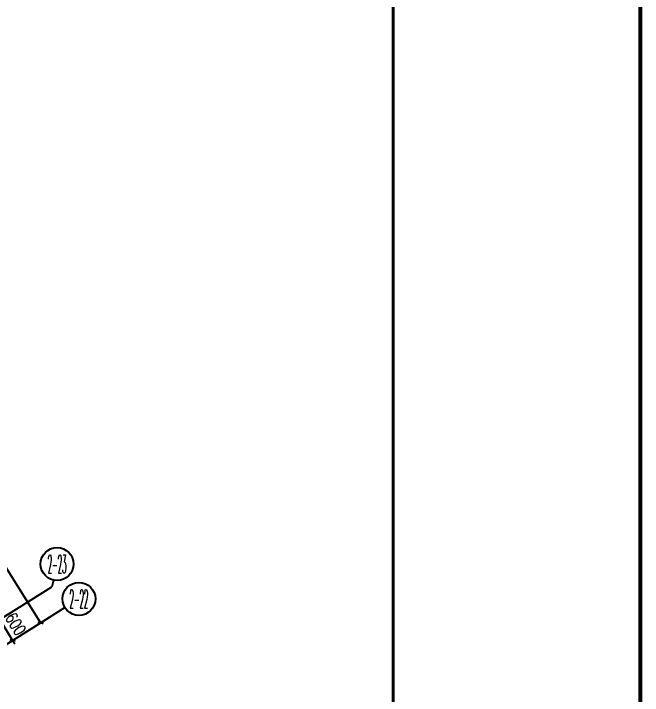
# Model space of a CAD drawing. Extents: x -9422388 to 15610651, y -1992469 to 953794.
# Drawn here: x -2697985 to -2682724, y -354113 to -337555 of the extents above; entities that cross this region are included whole.
import ezdxf
from ezdxf.enums import TextEntityAlignment as Align

# ---------------------------------------------------------------- set-up
doc = ezdxf.new("R2010")
doc.units = 0
doc.header["$LTSCALE"] = 1000
doc.layers.add('AXIS_TEXT', color=7, linetype='Continuous')
doc.layers.add('PUB_TITLE', color=4, linetype='Continuous')
doc.styles.add('_TCH_AXIS', font='COMPLEX', dxfattribs={"bigfont": 'GBCBIG'})
doc.styles.add('_TCH_DIM_T3', font='SIMPLEX', dxfattribs={"width": 0.705882, "bigfont": 'GBCBIG'})
doc.styles.add('COMPLEX', font='COMPLEX')
doc.dimstyles.new('_TCH_ARCH&&100', dxfattribs={"dimtxt": 297.5, "dimasz": 100, "dimexe": 250, "dimexo": 300, "dimgap": 126.25, "dimtad": 1, "dimdec": 0, "dimzin": 0, "dimdsep": 46, "dimtxsty": '_TCH_DIM_T3', "dimblk": 'ARCHTICK', "dimcen": 0.09, "dimclrt": 7, "dimazin": 2, "dimtfac": 1, "dimtdec": 0, "dimtix": 1, "dimtmove": 2, "dimatfit": 3, "dimfxl": 0, "dimtolj": 1, "dimtzin": 0, "dimarcsym": 0})

# ---------------------------------------------------------------- blocks, each defined once
blk = doc.blocks.new('TQ')
at = {"layer": 'PUB_TITLE', "const_width": 48.8}
blk.add_lwpolyline([(1746756, -758772), (1746756, -798756)], dxfattribs=at)
at = {"layer": 'PUB_TITLE'}
blk.add_lwpolyline([(1746756, -798756), (1750936, -798756), (1750936, -758772), (1746756, -758772)], close=True, dxfattribs=at)
blk = doc.blocks.new('图签')
at = {"xscale": 1.43572, "yscale": 1.43572, "zscale": 1.43572}
blk.add_blockref('TQ', (-231624, 689573), dxfattribs=at)
blk = doc.blocks.new('_ArchTick')
at = {"color": 0, "linetype": 'ByBlock', "const_width": 0.4}
blk.add_lwpolyline([(-0.5, -0.5), (0.5, 0.5)], dxfattribs=at)
blk = doc.blocks.new('*D2943')
at = {"color": 0, "lineweight": -2, "transparency": 16777216}
for p, q in [((1638309, -167242), (1641062, -165516)), ((1640851, -165649), (1654712, -187764)), ((1652170, -189357), (1654924, -187631))]:
    blk.add_line(p, q, dxfattribs=at)
at = {"layer": 'Defpoints', "color": 0, "transparency": 16777216}
for p in [(1638054, -167401), (1654712, -187764), (1651916, -189516)]:
    blk.add_point(p, dxfattribs=at)
at = {"color": 0, "lineweight": -2, "transparency": 16777216, "xscale": 100, "yscale": 100, "zscale": 100}
for p, rotation in [((1640851, -165649), 122.0782976762225), ((1654712, -187764), 302.0782976762225)]:
    blk.add_blockref('_ArchTick', p, dxfattribs=dict(at, rotation=rotation))
at = {"color": 7, "transparency": 16777216, "insert": (1648014, -176560), "char_height": 297.5, "attachment_point": 5, "rotation": 302.0783, "style": '_TCH_DIM_T3'}
blk.add_mtext('\\A1;26100', dxfattribs=at)
blk = doc.blocks.new('*D2944')
at = {"color": 0, "lineweight": -2, "transparency": 16777216}
for p, q in [((1651851, -188849), (1653927, -187547)), ((1653715, -187680), (1653662, -187595)), ((1653715, -187680), (1654034, -188189)), ((1652170, -189357), (1654246, -188056)), ((1654034, -188189), (1654087, -188273))]:
    blk.add_line(p, q, dxfattribs=at)
at = {"layer": 'Defpoints', "color": 0, "transparency": 16777216}
for p in [(1654034, -188189), (1651597, -189008), (1651916, -189516)]:
    blk.add_point(p, dxfattribs=at)
at = {"color": 0, "lineweight": -2, "transparency": 16777216, "xscale": 100, "yscale": 100, "zscale": 100}
for p, rotation in [((1653715, -187680), 302.0782976762146), ((1654034, -188189), 122.0782976762145)]:
    blk.add_blockref('_ArchTick', p, dxfattribs=dict(at, rotation=rotation))
at = {"color": 7, "transparency": 16777216, "insert": (1654108, -187788), "char_height": 297.5, "attachment_point": 5, "rotation": 302.0783, "style": '_TCH_DIM_T3'}
blk.add_mtext('\\A1;600', dxfattribs=at)
blk = doc.blocks.new('_AXISO')
at = {"color": 0}
blk.add_circle((0, 0), 0.5, dxfattribs=at)
at = {"layer": 'AXIS_TEXT', "color": 0, "style": 'COMPLEX', "width": 1.041667}
blk.add_attdef('A', text='', height=0.56, dxfattribs=at).set_placement((-0.25, -0.28), (0.25, -0.28), align=Align.FIT)
blk = doc.blocks.new('542523')
at = {"color": 8}
for p, q in [((1655023.2, -186722), (1654986.2, -186883.5)), ((1651596.9, -189007.8), (1654986.2, -186883.5)), ((1651915.5, -189516.2), (1655304.8, -187391.9))]:
    blk.add_line(p, q, dxfattribs=at)
ref = blk.add_blockref('_AXISO', (1655112.7, -186332.2), dxfattribs=dict(at, xscale=800, yscale=800, zscale=800))
ref.add_attrib('A', '2-23', dxfattribs={"layer": 'AXIS_TEXT', "color": 8, "height": 452.55, "style": '_TCH_AXIS', "width": 0.2625}).set_placement((1654886.4, -186558.5), (1655339, -186558.5), align=Align.FIT)
ref = blk.add_blockref('_AXISO', (1655643.8, -187179.5), dxfattribs=dict(at, xscale=800, yscale=800, zscale=800))
ref.add_attrib('A', '2-22', dxfattribs={"layer": 'AXIS_TEXT', "color": 8, "height": 452.55, "style": '_TCH_AXIS', "width": 0.2625}).set_placement((1655417.5, -187405.8), (1655870, -187405.8), align=Align.FIT)
for p1, distance, picture, middle in [((1638054.4, -167401.1), 3300, '*D2943', (1648014.2, -176560.1)), ((1651596.9, -189007.8), 2500, '*D2944', (1654107.5, -187788.3))]:
    dim = blk.add_aligned_dim(p1=p1, p2=(1651915.5, -189516.2), distance=distance, dimstyle='_TCH_ARCH&&100', dxfattribs=at)
    dim.commit()
    dim.dimension.update_dxf_attribs({"geometry": picture, "text_midpoint": middle})

msp = doc.modelspace()

# ---------------------------------------------------------------- linework, layer by layer
at = {"layer": 'PUB_TITLE', "const_width": 100}
msp.add_lwpolyline([(-2784374.25692, -379398.05939), (-2682774.25692, -379398.05939), (-2682774.25692, -321998.05939), (-2784374.25692, -321998.05939)], close=True, dxfattribs=at)

# ---------------------------------------------------------------- block references
for name, p in [('图签', (-4965003.06659, 77814.0902)), ('542523', (-4352043.60427, -164590.19334))]:
    msp.add_blockref(name, p)

doc.saveas('drawing.dxf')
